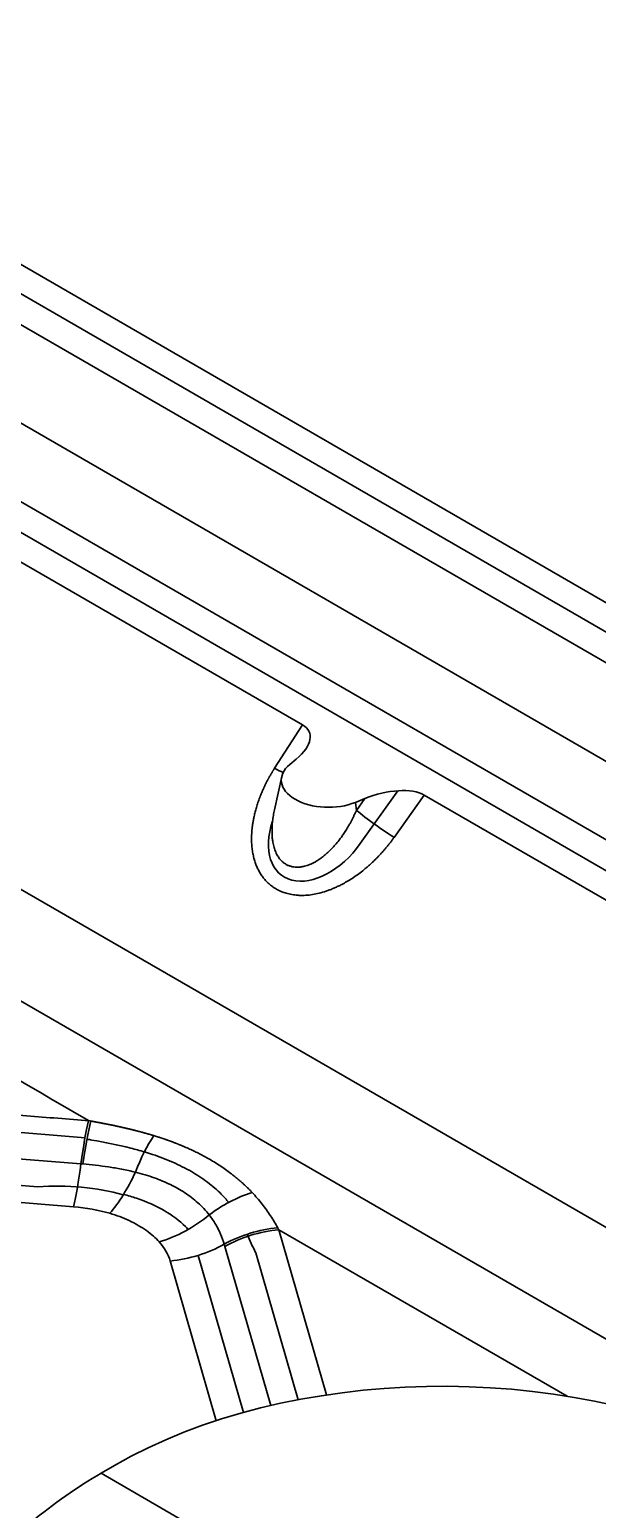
# Model space of a CAD drawing. Header units: millimetres. Extents: x 256 to 2096, y 1004 to 2403.
# Drawn here: x 1690.5 to 1720.6, y 2091 to 2169.4 of the extents above; entities that cross this region are included whole.
import ezdxf

# ---------------------------------------------------------------- set-up
doc = ezdxf.new("R2010")
doc.units = ezdxf.units.MM
doc.layers.add('1', color=7, linetype='Continuous', true_color=0xffffff)

msp = doc.modelspace()

# ---------------------------------------------------------------- linework, layer by layer
at = {"layer": '1', "color": 7, "linetype": 'Continuous', "lineweight": 35}
for p, q in [((1596.868, 2210.736), (1757.474, 2118.01)), ((1756.055, 2115.636), (1595.449, 2208.361)), ((1756.506, 2117.012), (1602.939, 2205.674)), ((1592.594, 2204.79), (1753.775, 2111.733)), ((1749.592, 2109.995), (1590.736, 2201.711)), ((1589.546, 2200.757), (1747.941, 2109.307)), ((1580.639, 2186.992), (1737.2, 2096.602)), ((1733.437, 2092.855), (1603.522, 2167.862)), ((1704.952, 2132.571), (1689.966, 2141.223)), ((1704.952, 2132.571), (1703.469, 2130.262)), ((1704.623, 2130.751), (1704.28, 2130.468)), ((1703.847, 2129.82), (1703.466, 2128.068)), ((1707.762, 2128.458), (1708.252, 2128.656)), ((1707.809, 2128.033), (1708.252, 2128.656)), ((1710.007, 2129.072), (1708.016, 2126.271)), ((1709.81, 2126.601), (1711.405, 2128.846)), ((1726.509, 2120.125), (1711.405, 2128.846)), ((1707.762, 2128.458), (1707.809, 2128.033)), ((1668.433, 2112.674), (1693.416, 2110.686)), ((1669.978, 2111.149), (1693.202, 2109.301)), ((1690.914, 2108.08), (1669.811, 2109.759)), ((1669.52, 2108.88), (1692.805, 2107.027)), ((1703.695, 2105.809), (1718.987, 2096.981)), ((1703.695, 2105.809), (1706.226, 2097.052)), ((1701.822, 2096.118), (1699.415, 2104.45)), ((1700.83, 2104.921), (1703.267, 2096.487)), ((1702.477, 2104.59), (1704.729, 2096.796)), ((1697.931, 2104.151), (1700.377, 2095.684)), ((1694.982, 2093.317), (1694.266, 2092.903)), ((1694.266, 2092.903), (1747.183, 2062.352))]:
    msp.add_line(p, q, dxfattribs=at)
for centre, major_axis, ratio, start_param, end_param in [((1702.707, 2131.215), (2.614, 0.946), 0.485717, 5.345201, 6.671447), ((1702.598, 2131.046), (1.683, -1.081), 0.116058, 5.328863, 5.692028), ((1706.328, 2129.64), (-2.5, 0), 0.57735, 5.67232, 8.464847), ((1709.056, 2127.549), (2.712, 0.885), 0.461217, 0.392684, 1.71893), ((1708.939, 2127.385), (-1.63, 1.159), 0.082908, 0.865704, 2.191949), ((1706.044, 2127.55), (2.211, 2.952), 0.636659, 2.042186, 4.755388), ((1693.598, 2106.676), (0.476, 5.981), 0.111461, 0.616972, 1.125281), ((1693.728, 2106.665), (0.515, 5.978), 0.12044, 0.620674, 1.126035), ((1697.448, 2106.137), (1.322, 5.852), 0.348799, 0.733105, 1.167761), ((1692.805, 2111.926), (0.476, 5.981), 0.111461, 3.761513, 4.266874), ((1691.982, 2104.19), (8.936, 0), 0.57735, 1.422748, 1.433857), ((1691.982, 2103.577), (7.872, 0), 0.57735, 1.114845, 1.706915), ((1694.73, 2111.576), (1.701, 5.754), 0.372057, 3.812892, 4.332847), ((1702.658, 2103.129), (4.85, 3.532), 0.727588, 1.153503, 1.588171), ((1691.982, 2103.577), (6.031, 0), 0.57735, 1.09772, 1.433857), ((1697.351, 2110.063), (4.49, 3.98), 0.726823, 4.139998, 4.659947), ((1703.662, 2101.029), (5.783, 1.601), 0.80422, 1.355881, 1.856635), ((1703.695, 2100.91), (5.764, 1.666), 0.805367, 1.342155, 1.847515), ((1691.982, 2103.577), (6.031, 0), 0.57735, 0.165303, 0.473072), ((1697.931, 2109.049), (5.764, 1.666), 0.805367, 4.483747, 4.989168), ((1712.428, 2082.662), (-25.001, 0.045), 0.59385, 4.012952, 5.485785), ((1691.773, 2078.013), (12.247, 15.98), 0.469287, 0.84682, 1.370419)]:
    msp.add_ellipse(centre, major_axis=major_axis, ratio=ratio, start_param=start_param, end_param=end_param, dxfattribs=at)
for points, degree in [([(1652.353, 2135.429), (1666.112, 2127.48), (1679.872, 2119.531), (1693.631, 2111.582)], 3), ([(1667.14, 2113.68), (1693.631, 2111.582)], 1), ([(1702.274, 2107.786), (1702.466, 2107.583), (1702.82, 2107.172), (1703.27, 2106.544), (1703.522, 2106.123), (1703.637, 2105.913)], 3), ([(1694.73, 2106.677), (1695.091, 2106.57), (1695.768, 2106.316), (1696.723, 2105.765), (1697.165, 2105.373), (1697.351, 2105.164)], 3), ([(1700.004, 2106.596), (1700.131, 2106.433), (1700.358, 2106.098), (1700.621, 2105.576), (1700.746, 2105.219), (1700.796, 2105.039)], 3), ([(1703.637, 2105.913), (1703.644, 2105.902), (1703.657, 2105.879), (1703.676, 2105.844), (1703.689, 2105.821), (1703.695, 2105.809)], 3), ([(1700.796, 2105.039), (1700.8, 2105.026), (1700.808, 2105), (1700.819, 2104.96), (1700.826, 2104.934), (1700.83, 2104.921)], 3)]:
    msp.add_open_spline(points, degree=degree, dxfattribs=at)
for points, knots in [([(1703.469, 2130.262), (1703.461, 2130.25), (1703.445, 2130.225), (1703.421, 2130.187), (1703.397, 2130.149), (1703.373, 2130.11), (1703.349, 2130.07), (1703.325, 2130.03), (1703.301, 2129.989), (1703.276, 2129.948), (1703.252, 2129.906), (1703.227, 2129.863), (1703.203, 2129.82), (1703.178, 2129.776), (1703.153, 2129.732), (1703.129, 2129.686), (1703.104, 2129.64), (1703.08, 2129.594), (1703.055, 2129.547), (1703.031, 2129.499), (1703.006, 2129.451), (1702.982, 2129.402), (1702.958, 2129.352), (1702.933, 2129.301), (1702.909, 2129.25), (1702.886, 2129.199), (1702.862, 2129.146), (1702.838, 2129.093), (1702.815, 2129.04), (1702.761, 2128.913), (1702.682, 2128.716), (1702.588, 2128.451), (1702.507, 2128.196), (1702.439, 2127.95), (1702.386, 2127.727), (1702.344, 2127.522), (1702.312, 2127.336), (1702.287, 2127.154), (1702.268, 2126.977), (1702.255, 2126.804), (1702.249, 2126.638), (1702.248, 2126.476), (1702.252, 2126.32), (1702.262, 2126.169), (1702.276, 2126.025), (1702.295, 2125.885), (1702.318, 2125.752), (1702.344, 2125.624), (1702.382, 2125.466), (1702.439, 2125.277), (1702.52, 2125.062), (1702.616, 2124.857), (1702.728, 2124.662), (1702.852, 2124.484), (1702.988, 2124.32), (1703.136, 2124.171), (1703.277, 2124.052), (1703.403, 2123.961), (1703.51, 2123.892), (1703.62, 2123.829), (1703.733, 2123.772), (1703.848, 2123.722), (1703.966, 2123.678), (1704.095, 2123.637), (1704.237, 2123.6), (1704.392, 2123.569), (1704.573, 2123.543), (1704.787, 2123.526), (1705.065, 2123.524), (1705.388, 2123.552), (1705.748, 2123.617), (1706.049, 2123.698), (1706.291, 2123.778), (1706.473, 2123.847), (1706.658, 2123.924), (1706.847, 2124.011), (1707.064, 2124.12), (1707.312, 2124.258), (1707.588, 2124.429), (1707.868, 2124.622), (1708.076, 2124.779), (1708.213, 2124.889), (1708.279, 2124.943), (1708.344, 2124.998), (1708.409, 2125.053), (1708.472, 2125.109), (1708.536, 2125.165), (1708.598, 2125.222), (1708.66, 2125.28), (1708.721, 2125.338), (1708.782, 2125.397), (1708.842, 2125.456), (1708.901, 2125.516), (1708.96, 2125.576), (1709.018, 2125.637), (1709.076, 2125.698), (1709.132, 2125.76), (1709.189, 2125.822), (1709.244, 2125.885), (1709.299, 2125.948), (1709.353, 2126.012), (1709.406, 2126.076), (1709.459, 2126.14), (1709.511, 2126.205), (1709.563, 2126.27), (1709.614, 2126.336), (1709.664, 2126.401), (1709.713, 2126.468), (1709.762, 2126.534), (1709.794, 2126.579), (1709.81, 2126.601)], [0, 0, 0, 0, 0.002822, 0.005682, 0.00858, 0.011517, 0.014492, 0.017506, 0.020558, 0.023649, 0.026778, 0.029945, 0.033151, 0.036396, 0.039679, 0.043, 0.04636, 0.049758, 0.053195, 0.05667, 0.060184, 0.063736, 0.067327, 0.070957, 0.074624, 0.078331, 0.082076, 0.08586, 0.089682, 0.093543, 0.112853, 0.131403, 0.149189, 0.166215, 0.182483, 0.19569, 0.208601, 0.221217, 0.233532, 0.245544, 0.257251, 0.268654, 0.279754, 0.290554, 0.301057, 0.311263, 0.321163, 0.330754, 0.340031, 0.35748, 0.374859, 0.392199, 0.409483, 0.426752, 0.442833, 0.45944, 0.476198, 0.486178, 0.496102, 0.505967, 0.515765, 0.525494, 0.535149, 0.544729, 0.556427, 0.568259, 0.580229, 0.597102, 0.615606, 0.640595, 0.665997, 0.691826, 0.704514, 0.717551, 0.730939, 0.744681, 0.758774, 0.778991, 0.800082, 0.822047, 0.844885, 0.850333, 0.855774, 0.861206, 0.866631, 0.872049, 0.877458, 0.88286, 0.888255, 0.893643, 0.899023, 0.904397, 0.909763, 0.915123, 0.920475, 0.925821, 0.93116, 0.936493, 0.941819, 0.947139, 0.952452, 0.95776, 0.963061, 0.968356, 0.973645, 0.978928, 0.984205, 0.989476, 0.994741, 1, 1, 1, 1]), ([(1703.464, 2128.058), (1703.453, 2128.009), (1703.433, 2127.91), (1703.406, 2127.76), (1703.383, 2127.61), (1703.364, 2127.463), (1703.35, 2127.321), (1703.34, 2127.184), (1703.335, 2127.05), (1703.333, 2126.922), (1703.335, 2126.797), (1703.341, 2126.678), (1703.35, 2126.563), (1703.363, 2126.453), (1703.388, 2126.288), (1703.436, 2126.074), (1703.523, 2125.827), (1703.633, 2125.611), (1703.765, 2125.427), (1703.904, 2125.288), (1704.044, 2125.187), (1704.18, 2125.116), (1704.327, 2125.063), (1704.483, 2125.031), (1704.649, 2125.018), (1704.822, 2125.026), (1704.982, 2125.052), (1705.128, 2125.09), (1705.258, 2125.133), (1705.392, 2125.188), (1705.529, 2125.253), (1705.669, 2125.331), (1705.812, 2125.42), (1705.956, 2125.521), (1706.117, 2125.646), (1706.296, 2125.801), (1706.492, 2125.991), (1706.692, 2126.209), (1706.867, 2126.421), (1707.019, 2126.624), (1707.152, 2126.815), (1707.293, 2127.033), (1707.399, 2127.212), (1707.471, 2127.34), (1707.508, 2127.408), (1707.544, 2127.476), (1707.58, 2127.545), (1707.615, 2127.613), (1707.649, 2127.683), (1707.683, 2127.752), (1707.715, 2127.822), (1707.748, 2127.892), (1707.779, 2127.963), (1707.799, 2128.01), (1707.809, 2128.033)], [0, 0, 0, 0, 0.016644, 0.03422, 0.051332, 0.067982, 0.084168, 0.099893, 0.115159, 0.129966, 0.144318, 0.158218, 0.171668, 0.184673, 0.197239, 0.231236, 0.263441, 0.29406, 0.32334, 0.351564, 0.372439, 0.393451, 0.414749, 0.436471, 0.45875, 0.481705, 0.505448, 0.522175, 0.539596, 0.557735, 0.576612, 0.596246, 0.616653, 0.637846, 0.659836, 0.689536, 0.721521, 0.755783, 0.792308, 0.816105, 0.842751, 0.872213, 0.904453, 0.913182, 0.921902, 0.930614, 0.939317, 0.948012, 0.956698, 0.965375, 0.974044, 0.982704, 0.991356, 1, 1, 1, 1]), ([(1693.631, 2111.582), (1693.631, 2111.582), (1693.631, 2111.58), (1693.632, 2111.579), (1693.633, 2111.578), (1693.635, 2111.578), (1693.637, 2111.578), (1693.64, 2111.579), (1693.642, 2111.579), (1693.645, 2111.579), (1693.648, 2111.578), (1693.651, 2111.578), (1693.655, 2111.578), (1693.659, 2111.577), (1693.664, 2111.576), (1693.671, 2111.574), (1693.68, 2111.573), (1693.688, 2111.571), (1693.696, 2111.569), (1693.704, 2111.568), (1693.712, 2111.567), (1693.721, 2111.565), (1693.726, 2111.564), (1693.728, 2111.564)], [0, 0, 0, 0, 0.035701, 0.060227, 0.074515, 0.088407, 0.119478, 0.139074, 0.161148, 0.185996, 0.213825, 0.244783, 0.278978, 0.316489, 0.357377, 0.440964, 0.525309, 0.610412, 0.696275, 0.740295, 0.848838, 0.933626, 1, 1, 1, 1]), ([(1693.728, 2111.564), (1693.749, 2111.56), (1693.791, 2111.553), (1693.854, 2111.541), (1693.916, 2111.53), (1693.978, 2111.519), (1694.04, 2111.507), (1694.102, 2111.496), (1694.164, 2111.484), (1694.225, 2111.473), (1694.286, 2111.461), (1694.348, 2111.449), (1694.408, 2111.438), (1694.469, 2111.426), (1694.53, 2111.414), (1694.59, 2111.402), (1694.65, 2111.39), (1694.71, 2111.378), (1694.77, 2111.366), (1694.83, 2111.353), (1694.889, 2111.341), (1694.948, 2111.329), (1695.007, 2111.316), (1695.066, 2111.304), (1695.125, 2111.291), (1695.184, 2111.278), (1695.242, 2111.266), (1695.3, 2111.253), (1695.358, 2111.24), (1695.416, 2111.227), (1695.473, 2111.214), (1695.531, 2111.201), (1695.588, 2111.187), (1695.645, 2111.174), (1695.702, 2111.161), (1695.759, 2111.147), (1695.815, 2111.133), (1695.871, 2111.12), (1695.928, 2111.106), (1695.984, 2111.092), (1696.039, 2111.078), (1696.095, 2111.064), (1696.15, 2111.05), (1696.206, 2111.036), (1696.261, 2111.021), (1696.315, 2111.007), (1696.37, 2110.992), (1696.425, 2110.978), (1696.479, 2110.963), (1696.533, 2110.948), (1696.587, 2110.933), (1696.641, 2110.918), (1696.694, 2110.903), (1696.748, 2110.888), (1696.801, 2110.873), (1696.854, 2110.857), (1696.907, 2110.842), (1696.959, 2110.826), (1697.012, 2110.81), (1697.047, 2110.8), (1697.064, 2110.795)], [0, 0, 0, 0, 0.018079, 0.036125, 0.054137, 0.072116, 0.090062, 0.107976, 0.125857, 0.143705, 0.161522, 0.179307, 0.19706, 0.214781, 0.232472, 0.250131, 0.26776, 0.285358, 0.302926, 0.320463, 0.337971, 0.355449, 0.372898, 0.390317, 0.407708, 0.42507, 0.442403, 0.459708, 0.476985, 0.494234, 0.511456, 0.52865, 0.545817, 0.562958, 0.580071, 0.597159, 0.61422, 0.631256, 0.648265, 0.66525, 0.682209, 0.699144, 0.716053, 0.732939, 0.7498, 0.766638, 0.783451, 0.800242, 0.817009, 0.833754, 0.850476, 0.867175, 0.883853, 0.900509, 0.917143, 0.933756, 0.950348, 0.966919, 0.98347, 1, 1, 1, 1]), ([(1696.565, 2109.934), (1696.328, 2110.004), (1696.085, 2110.07), (1695.165, 2110.302), (1694.477, 2110.439), (1693.69, 2110.574), (1693.603, 2110.588), (1693.517, 2110.602)], [0, 0, 0, 0, 0.247114, 0.247114, 0.917531, 0.917531, 1, 1, 1, 1]), ([(1697.064, 2110.795), (1697.082, 2110.789), (1697.117, 2110.779), (1697.169, 2110.762), (1697.221, 2110.746), (1697.273, 2110.73), (1697.325, 2110.713), (1697.376, 2110.696), (1697.428, 2110.68), (1697.479, 2110.663), (1697.53, 2110.645), (1697.581, 2110.628), (1697.632, 2110.611), (1697.683, 2110.593), (1697.734, 2110.576), (1697.784, 2110.558), (1697.835, 2110.54), (1697.885, 2110.522), (1697.935, 2110.503), (1697.985, 2110.485), (1698.035, 2110.467), (1698.085, 2110.448), (1698.134, 2110.429), (1698.184, 2110.41), (1698.233, 2110.391), (1698.282, 2110.372), (1698.331, 2110.352), (1698.38, 2110.333), (1698.429, 2110.313), (1698.478, 2110.293), (1698.526, 2110.273), (1698.574, 2110.253), (1698.699, 2110.201), (1698.899, 2110.114), (1699.168, 2109.989), (1699.432, 2109.86), (1699.691, 2109.725), (1699.969, 2109.572), (1700.264, 2109.399), (1700.572, 2109.204), (1700.869, 2109.001), (1701.085, 2108.843), (1701.226, 2108.734), (1701.298, 2108.677), (1701.369, 2108.621), (1701.439, 2108.564), (1701.509, 2108.506), (1701.577, 2108.448), (1701.645, 2108.39), (1701.712, 2108.331), (1701.778, 2108.272), (1701.843, 2108.213), (1701.907, 2108.153), (1701.97, 2108.093), (1702.033, 2108.032), (1702.095, 2107.971), (1702.155, 2107.91), (1702.216, 2107.848), (1702.255, 2107.807), (1702.274, 2107.786)], [0, 0, 0, 0, 0.008077, 0.016153, 0.024228, 0.032301, 0.040374, 0.048446, 0.056518, 0.064589, 0.07266, 0.080731, 0.088802, 0.096874, 0.104945, 0.113017, 0.12109, 0.129164, 0.137239, 0.145314, 0.153392, 0.16147, 0.16955, 0.177632, 0.185716, 0.193802, 0.20189, 0.20998, 0.218073, 0.226168, 0.234266, 0.242368, 0.250472, 0.297216, 0.343983, 0.390804, 0.43771, 0.48473, 0.545716, 0.606706, 0.667768, 0.728972, 0.744945, 0.760908, 0.776863, 0.79281, 0.808752, 0.824689, 0.840621, 0.856552, 0.872481, 0.888409, 0.904339, 0.92027, 0.936205, 0.952144, 0.968089, 0.984041, 1, 1, 1, 1]), ([(1701.037, 2107.254), (1700.916, 2107.402), (1700.785, 2107.547), (1700.423, 2107.91), (1700.179, 2108.122), (1699.65, 2108.523), (1699.365, 2108.713), (1698.748, 2109.069), (1698.416, 2109.236), (1697.725, 2109.539), (1697.365, 2109.676), (1696.85, 2109.847), (1696.709, 2109.891), (1696.565, 2109.934)], [0, 0, 0, 0, 0.129606, 0.129606, 0.328694, 0.328694, 0.527781, 0.527781, 0.726868, 0.726868, 0.925956, 0.925956, 1, 1, 1, 1]), ([(1693.3, 2109.293), (1693.528, 2109.273), (1693.984, 2109.228), (1694.671, 2109.138), (1695.379, 2109.019), (1695.849, 2108.916), (1696.089, 2108.857)], [0, 0, 0, 0, 0.234037, 0.471623, 0.724515, 1, 1, 1, 1]), ([(1696.089, 2108.857), (1696.434, 2108.771), (1697.08, 2108.577), (1697.962, 2108.209), (1698.738, 2107.771), (1699.442, 2107.232), (1699.831, 2106.819), (1700.004, 2106.596)], [0, 0, 0, 0, 0.203343, 0.391768, 0.579634, 0.779806, 1, 1, 1, 1]), ([(1695.462, 2107.68), (1695.696, 2107.62), (1695.925, 2107.551), (1696.681, 2107.296), (1697.176, 2107.076), (1698.051, 2106.57), (1698.432, 2106.283), (1698.792, 2105.926), (1698.84, 2105.876), (1698.887, 2105.825)], [0, 0, 0, 0, 0.161051, 0.161051, 0.549151, 0.549151, 0.937252, 0.937252, 1, 1, 1, 1]), ([(1702.477, 2104.59), (1702.474, 2104.596), (1702.47, 2104.602), (1702.307, 2104.918), (1702.154, 2105.237), (1702.011, 2105.568)], [0, 0, 0, 0, 0.020127, 0.020127, 1, 1, 1, 1])]:
    msp.add_open_spline(points, degree=3, knots=knots, dxfattribs=at)

doc.saveas('drawing.dxf')
